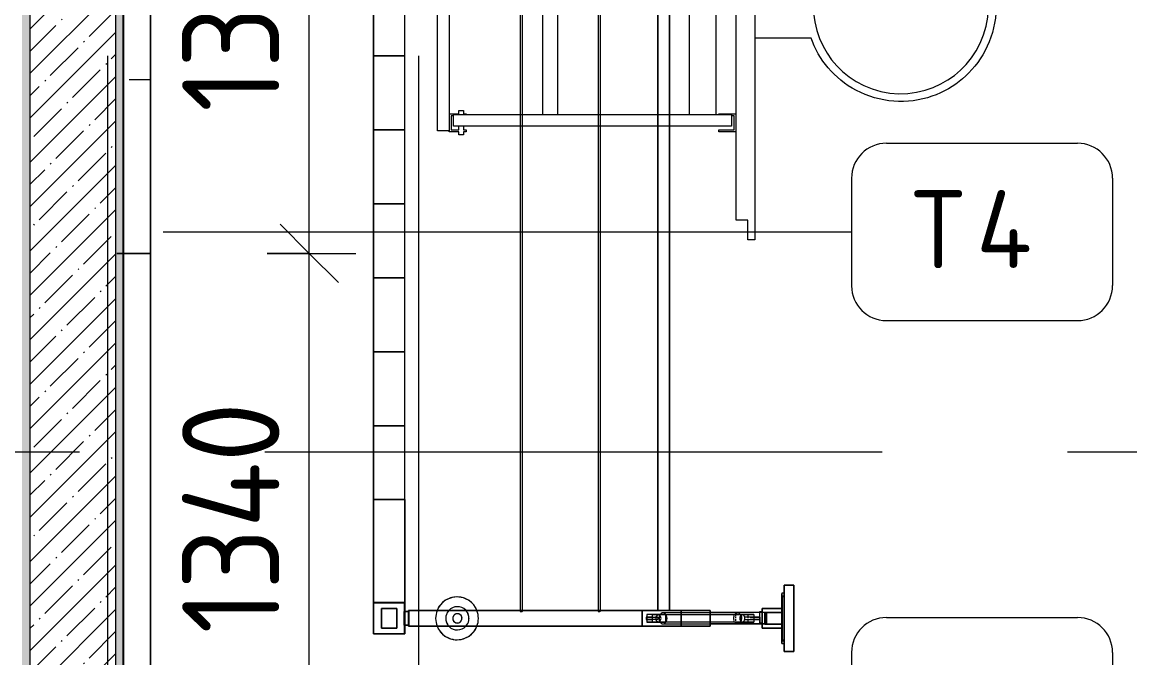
# Model space of a CAD drawing. Header units: millimetres. Extents: x 35092 to 251863, y -8553 to 29549.
# Drawn here: x 42140 to 44987, y 17621 to 19254 of the extents above; entities that cross this region are included whole.
import ezdxf

# ---------------------------------------------------------------- set-up
doc = ezdxf.new("R2010")
doc.units = ezdxf.units.MM
doc.linetypes.add('Осевая', pattern=[3175, 635, -476.25, 1587.5, -476.25])
for name, color, linetype, lineweight in [('0-1', 7, 'Continuous', 9), ('A-ANNO-DIMS', 7, 'Continuous', 9), ('A-ANNO-DIMS-100', 7, 'Continuous', 9), ('A-DETL', 7, 'Continuous', 9), ('A-WALL', 7, 'Continuous', 9), ('I-FURN', 7, 'Continuous', 9), ('I-FURN-IDEN', 7, 'Continuous', 9), ('I-WALL', 7, 'Continuous', 9), ('Оси-2', 7, 'Осевая', 9)]:
    doc.layers.add(name, color=color, linetype=linetype, lineweight=lineweight)
for name, color, linetype, lineweight, true_color in [('A-WALL-1', 9, 'Continuous', 9, 0x808080), ('A-WALL-FNSH-1', 9, 'Continuous', 9, 0x808080), ('I-FURN-1', 9, 'Continuous', 9, 0x808080)]:
    doc.layers.add(name, color=color, linetype=linetype, lineweight=lineweight, true_color=true_color)
doc.styles.add('GOST Common', font='GOST_Common.ttf', dxfattribs={"height": 200})
doc.styles.add('ISOCPEUR', font='isocpeur.ttf', dxfattribs={"width": 0.9, "height": 250})
doc.dimstyles.new('ISO-2_5_0_9К_БОЛЬШОЙ', dxfattribs={"dimscale": 304.8, "dimtxt": 248.995294, "dimasz": 0.492126, "dimexe": 0.393701, "dimexo": 0.984252, "dimgap": 0, "dimtad": 1, "dimdec": 0, "dimrnd": 10, "dimzin": 0, "dimdsep": 46, "dimtxsty": 'ISOCPEUR', "dimblk1": 'OBLIQUE', "dimblk2": 'OBLIQUE', "dimsah": 1, "dimcen": 0.09, "dimdle": 0.393701, "dimazin": 0, "dimtfac": 1, "dimtdec": 4, "dimtix": 1, "dimtmove": 0, "dimatfit": 3, "dimfxl": 1, "dimtvp": 1, "dimtolj": 1, "dimtzin": 0, "dimarcsym": 2})
pattern_1 = [(0, (0, 0), (121.92, 30.48), [10.058, -81.382, 10.058, -81.382, -487.68]), (0, (0, 0), (121.92, 30.48), [-182.88, 10.058, -172.822, 10.058, -81.382, -213.36]), (0, (0, 0), (121.92, 30.48), [-457.2, 10.058, -50.902, 10.058, -142.342]), (120, (45.72, 15.24), (-87.356454, 90.345817), [10.058, -81.382, 10.058, -81.382, -487.68]), (120, (45.72, 15.24), (-87.356454, 90.345817), [-182.88, 10.058, -172.822, 10.058, -81.382, -213.36]), (120, (45.72, 15.24), (-87.356454, 90.345817), [-457.2, 10.058, -50.902, 10.058, -142.342]), (240, (60.96, 76.2), (-34.563546, -120.825817), [10.058, -81.382, 10.058, -81.382, -487.68]), (240, (60.96, 76.2), (-34.563546, -120.825817), [-182.88, 10.058, -172.822, 10.058, -81.382, -213.36]), (240, (60.96, 76.2), (-34.563546, -120.825817), [-457.2, 10.058, -50.902, 10.058, -142.342])]

# ---------------------------------------------------------------- blocks, each defined once
blk = doc.blocks.new('Sports-Recreation_Goals-Nets_Unisport_Handball-goal-with-gas-springs - 5_26-V118-План расстановки мебели и оборудования 2 этажа в осях 12-23')
at = {"layer": '0-1'}
for p, q in [((1475, -25), (1475, -31)), ((1475, -25), (1475, -31)), ((1484.4, -25), (1484.4, -30)), ((1484.4, -25), (1484.4, -30)), ((1595.4, -30), (1595.4, -25)), ((1595.4, -30), (1595.4, -25)), ((1605, -31), (1605, -25)), ((1605, -31), (1605, -25)), ((1531, -132.1), (1531, -289.4)), ((1537, -126.9), (1543, -126.9)), ((1549, -289.4), (1549, -132.1)), ((1526, -144.1), (1526, -289.4)), ((1554, -289.4), (1554, -144.1)), ((1526, -289.4), (1526, -336.2)), ((1531, -289.4), (1531, -348)), ((1549, -348), (1549, -289.4)), ((1554, -336.2), (1554, -289.4)), ((1520, -496.9), (-1520, -496.9)), ((1520, -497), (-1520, -497)), ((-1520, -502.9), (1520, -502.9)), ((-1520, -503), (1520, -503)), ((1522.2, -496.9), (1520, -496.9)), ((1522.5, -497), (1520, -497)), ((1520, -502.9), (1522.2, -502.9)), ((1520, -503), (1522.5, -503)), ((1520, -696.9), (-1520, -696.9)), ((-1520, -702.9), (1520, -702.9)), ((1522.2, -696.9), (1520, -696.9)), ((1520, -702.9), (1522.2, -702.9))]:
    blk.add_line(p, q, dxfattribs=at)
at = {"layer": 'I-FURN-1'}
for p, q in [((1455, -25), (1455, 0)), ((1455, 0), (1455, -25)), ((1455, 0), (1625, 0)), ((1625, 0), (1455, 0)), ((1625, 0), (1625, -25)), ((1625, -25), (1625, 0)), ((1625, -25), (1455, -25)), ((1455, -25), (1481.8, -25)), ((1481.8, -25), (1485.8, -25)), ((1481.8, -27.2), (1481.8, -25)), ((1481.8, -31), (1481.8, -25)), ((1481.8, -25), (1481.8, -25)), ((1485.8, -25), (1481.8, -25)), ((1481.8, -25), (1485.8, -25)), ((1481.8, -27.2), (1481.8, -25)), ((1481.8, -27.2), (1481.8, -25)), ((1481.8, -25), (1481.8, -25)), ((1485.8, -25), (1481.8, -25)), ((1481.8, -25), (1485.8, -25)), ((1481.8, -29.1), (1481.8, -27.2)), ((1481.8, -29.1), (1481.8, -27.2)), ((1481.8, -29.1), (1481.8, -27.2)), ((1485.8, -25), (1594, -25)), ((1594, -25), (1485.8, -25)), ((1485.8, -25), (1594, -25)), ((1594, -25), (1485.8, -25)), ((1496.5, -25), (1485.8, -25)), ((1485.8, -25), (1539.9, -25)), ((1485.8, -25), (1485.8, -25)), ((1539.9, -25), (1485.8, -25)), ((1485.8, -25), (1496.5, -25)), ((1485.8, -25), (1594, -25)), ((1539.9, -25), (1496.5, -25)), ((1496.5, -25), (1539.9, -25)), ((1539.9, -25), (1564, -25)), ((1594, -25), (1539.9, -25)), ((1539.9, -25), (1594, -25)), ((1594, -25), (1539.9, -25)), ((1564, -25), (1583.3, -25)), ((1583.3, -25), (1594, -25)), ((1594, -25), (1598.2, -25)), ((1598.2, -25), (1594, -25)), ((1594, -25), (1598.2, -25)), ((1598.2, -25), (1594, -25)), ((1594, -25), (1594, -25)), ((1594, -25), (1594, -25)), ((1594, -25), (1600.7, -25)), ((1598.2, -31), (1598.2, -25)), ((1598.2, -25), (1601.1, -25)), ((1605, -25), (1598.2, -25)), ((1598.2, -25), (1598.2, -31)), ((1598.2, -31), (1598.2, -25)), ((1598.2, -25), (1601.1, -25)), ((1601.1, -25), (1598.2, -25)), ((1598.2, -25), (1598.2, -31)), ((1600.7, -25), (1625, -25)), ((1601.1, -25), (1605, -25)), ((1601.1, -25), (1605, -25)), ((1605, -25), (1601.1, -25)), ((1481.8, -31), (1475.8, -31)), ((1475.8, -31), (1481.8, -31)), ((1481.8, -31), (1475.8, -31)), ((1475.8, -31), (1481.8, -31)), ((1475.8, -31), (1475.8, -31)), ((1481.8, -31), (1481.8, -29.1)), ((1481.8, -31), (1481.8, -29.1)), ((1481.8, -31), (1481.8, -29.1)), ((1514.9, -31), (1481.8, -31)), ((1481.8, -31), (1514.9, -31)), ((1514.9, -31), (1481.8, -31)), ((1481.8, -31), (1514.9, -31)), ((1485.8, -30), (1524.6, -30)), ((1524.6, -30), (1485.8, -30)), ((1485.8, -30), (1485.8, -30)), ((1485.8, -30), (1524.6, -30)), ((1539.9, -30), (1485.8, -30)), ((1524.9, -31), (1514.9, -31)), ((1514.9, -31), (1524.9, -31)), ((1524.9, -31), (1514.9, -31)), ((1514.9, -31), (1524.9, -31)), ((1524.9, -31), (1514.9, -31)), ((1514.9, -31), (1524.9, -31)), ((1514.9, -31), (1514.9, -81)), ((1514.9, -81), (1514.9, -31)), ((1524.6, -30), (1539.9, -30)), ((1539.9, -30), (1524.6, -30)), ((1524.6, -30), (1539.9, -30)), ((1554.9, -30), (1524.9, -30)), ((1524.9, -30), (1554.9, -30)), ((1524.9, -30), (1524.9, -74)), ((1524.9, -74), (1524.9, -30)), ((1554.9, -30), (1524.9, -30)), ((1524.9, -30), (1554.9, -30)), ((1524.9, -31), (1524.9, -74)), ((1524.9, -74), (1524.9, -31)), ((1554.9, -31), (1524.9, -31)), ((1524.9, -31), (1554.9, -31)), ((1554.9, -31), (1524.9, -31)), ((1524.9, -31), (1554.9, -31)), ((1554.9, -31), (1524.9, -31)), ((1524.9, -31), (1554.9, -31)), ((1555.2, -30), (1539.9, -30)), ((1539.9, -30), (1555.2, -30)), ((1555.2, -30), (1539.9, -30)), ((1539.9, -30), (1594, -30)), ((1554.9, -74), (1554.9, -30)), ((1554.9, -30), (1554.9, -74)), ((1554.9, -74), (1554.9, -31)), ((1554.9, -31), (1554.9, -74)), ((1564.9, -31), (1554.9, -31)), ((1554.9, -31), (1564.9, -31)), ((1564.9, -31), (1554.9, -31)), ((1554.9, -31), (1564.9, -31)), ((1564.9, -31), (1554.9, -31)), ((1554.9, -31), (1564.9, -31)), ((1594, -30), (1555.2, -30)), ((1555.2, -30), (1594, -30)), ((1594, -30), (1555.2, -30)), ((1598.2, -31), (1564.9, -31)), ((1564.9, -31), (1598.2, -31)), ((1598.2, -31), (1564.9, -31)), ((1564.9, -31), (1598.2, -31)), ((1564.9, -81), (1564.9, -31)), ((1564.9, -31), (1564.9, -81)), ((1594, -30), (1594, -30)), ((1603.2, -31), (1598.2, -31)), ((1598.2, -31), (1605, -31)), ((1603.2, -31), (1598.2, -31)), ((1598.2, -31), (1603.2, -31)), ((1605, -31), (1603.2, -31)), ((1605, -31), (1603.2, -31)), ((1603.2, -31), (1605, -31)), ((1514.9, -81), (1522, -81)), ((1525.3, -81), (1514.9, -81)), ((1522, -80.9), (1524.9, -80.9)), ((1522, -80.9), (1525, -80.9)), ((1522, -86.9), (1522, -81)), ((1522, -86.9), (1522, -81)), ((1522, -81), (1525.3, -81)), ((1554.9, -74), (1524.9, -74)), ((1525, -80.9), (1528.5, -80.9)), ((1525, -80.9), (1537, -80.9)), ((1554.5, -70), (1525.3, -70)), ((1525.3, -70), (1554.5, -70)), ((1554.5, -70), (1525.3, -70)), ((1525.3, -70), (1554.5, -70)), ((1525.3, -70), (1525.3, -74)), ((1525.3, -70), (1525.3, -74)), ((1525.3, -70), (1525.3, -74)), ((1525.3, -70), (1525.3, -74)), ((1525.3, -74), (1554.5, -74)), ((1525.3, -74), (1554.5, -74)), ((1554.5, -74), (1525.3, -74)), ((1525.3, -74), (1525.3, -214.9)), ((1525.3, -74), (1525.3, -214.9)), ((1525.3, -74), (1525.3, -81)), ((1525.3, -74), (1525.3, -81)), ((1525.3, -81), (1525.3, -82.9)), ((1525.3, -81), (1525.3, -82.9)), ((1554.5, -81), (1525.3, -81)), ((1525.3, -84.1), (1525.3, -86.9)), ((1525.3, -84.1), (1525.3, -86.9)), ((1525.4, -81), (1528.8, -81)), ((1528.5, -80.9), (1531.4, -80.9)), ((1528.8, -81), (1552, -81)), ((1531.4, -80.9), (1552, -80.9)), ((1552, -80.9), (1537, -80.9)), ((1552, -86.9), (1552, -81)), ((1552, -81), (1552, -86.9)), ((1552, -81), (1554.5, -81)), ((1554.5, -74), (1554.5, -70)), ((1554.5, -70), (1554.5, -74)), ((1554.5, -74), (1554.5, -70)), ((1554.5, -70), (1554.5, -74)), ((1554.5, -214.9), (1554.5, -74)), ((1554.5, -74), (1554.5, -214.9)), ((1554.5, -81), (1554.5, -74)), ((1554.5, -74), (1554.5, -81)), ((1554.5, -214.9), (1554.5, -81)), ((1554.5, -81), (1554.5, -214.9)), ((1554.5, -81), (1564.9, -81)), ((1564.9, -81), (1554.5, -81)), ((1524.9, -86.9), (1522, -86.9)), ((1525, -86.9), (1522, -86.9)), ((1537, -86.9), (1525, -86.9)), ((1537, -86.9), (1525, -86.9)), ((1525.3, -86.9), (1525.3, -214.9)), ((1525.3, -86.9), (1525.3, -214.9)), ((1530, -135), (1530, -102.2)), ((1530, -102.2), (1530, -117.4)), ((1530, -102.2), (1537, -102.2)), ((1537, -86.9), (1552, -86.9)), ((1542.6, -86.9), (1537, -86.9)), ((1537, -86.9), (1543, -86.9)), ((1543, -86.9), (1537, -86.9)), ((1537, -86.9), (1537, -111.9)), ((1537, -102.2), (1537, -86.9)), ((1537, -111.9), (1537, -102.2)), ((1537, -102.2), (1543, -102.2)), ((1537, -111.9), (1537, -126.9)), ((1537, -111.9), (1537, -122.6)), ((1543, -111.9), (1543, -86.9)), ((1543, -86.9), (1543, -102.2)), ((1543, -102.2), (1543, -111.9)), ((1543, -102.2), (1550, -102.2)), ((1543, -126.9), (1543, -111.9)), ((1543, -122.6), (1543, -111.9)), ((1545.5, -86.9), (1543.1, -86.9)), ((1549, -86.9), (1545.5, -86.9)), ((1552, -86.9), (1549, -86.9)), ((1550, -117.4), (1550, -102.2)), ((1550, -102.2), (1550, -135)), ((1530, -117.4), (1530, -136.8)), ((1537, -117.4), (1530, -117.4)), ((1535.4, -135), (1530, -135)), ((1530, -135), (1530, -136.8)), ((1530, -136.8), (1530, -150.1)), ((1530, -136.8), (1530, -150.1)), ((1539.9, -135), (1535.8, -135)), ((1538.6, -117.4), (1537, -117.4)), ((1537, -122.6), (1537, -126.9)), ((1544.2, -135), (1540.1, -135)), ((1543, -117.4), (1541.6, -117.4)), ((1550, -117.4), (1543, -117.4)), ((1543, -126.9), (1543, -122.6)), ((1550, -135), (1544.6, -135)), ((1550, -136.8), (1550, -117.4)), ((1550, -135), (1550, -136.8)), ((1550, -136.8), (1550, -150.1)), ((1550, -150.1), (1550, -136.8)), ((1532.8, -150.1), (1534.8, -150.1)), ((1536, -150.1), (1539, -150.1)), ((1541, -150.1), (1543.9, -150.1)), ((1544.8, -150.1), (1546.8, -150.1)), ((1548.2, -150.1), (1549.5, -150.1)), ((1520, -289.4), (1520, -214.9)), ((1520, -214.9), (1525.3, -214.9)), ((1520, -214.9), (1525.3, -214.9)), ((1520, -214.9), (1520, -289.4)), ((1525.3, -214.9), (1520, -214.9)), ((1520, -214.9), (1560, -214.9)), ((1520, -214.9), (1520, -289.4)), ((1520, -989.9), (1520, -214.9)), ((1554.5, -214.9), (1525.3, -214.9)), ((1525.3, -214.9), (1554.5, -214.9)), ((1554.5, -214.9), (1525.3, -214.9)), ((1530.8, -214.9), (1527.8, -214.9)), ((1527.8, -214.9), (1530.8, -214.9)), ((1527.8, -214.9), (1530.8, -214.9)), ((1527.8, -214.9), (1530.8, -214.9)), ((1533.4, -214.9), (1531.9, -214.9)), ((1531.9, -214.9), (1533.4, -214.9)), ((1531.9, -214.9), (1533.4, -214.9)), ((1531.9, -214.9), (1533.4, -214.9)), ((1540, -214.9), (1534.7, -214.9)), ((1534.7, -214.9), (1540, -214.9)), ((1534.7, -214.9), (1540, -214.9)), ((1534.7, -214.9), (1540, -214.9)), ((1545.1, -214.9), (1541.1, -214.9)), ((1541.1, -214.9), (1545.1, -214.9)), ((1541.1, -214.9), (1545.1, -214.9)), ((1541.1, -214.9), (1545.1, -214.9)), ((1547.7, -214.9), (1546.4, -214.9)), ((1546.4, -214.9), (1547.7, -214.9)), ((1546.4, -214.9), (1547.7, -214.9)), ((1546.4, -214.9), (1547.7, -214.9)), ((1551.4, -214.9), (1549.9, -214.9)), ((1549.9, -214.9), (1551.4, -214.9)), ((1549.9, -214.9), (1551.4, -214.9)), ((1549.9, -214.9), (1551.4, -214.9)), ((1554.5, -214.9), (1560, -214.9)), ((1554.5, -214.9), (1560, -214.9)), ((1560, -214.9), (1554.5, -214.9)), ((1560, -214.9), (1560, -289.4)), ((1560, -289.4), (1560, -214.9)), ((1560, -289.4), (1560, -214.9)), ((1560, -214.9), (1560, -989.9)), ((1520, -319.4), (1520, -289.4)), ((1520, -289.4), (1520, -319.4)), ((1520, -289.4), (1520, -319.4)), ((1560, -289.4), (1520, -289.4)), ((1520, -289.4), (1560, -289.4)), ((1520, -289.4), (1520, -319.4)), ((1520, -389.4), (1520, -289.4)), ((1560, -289.4), (1560, -389.4)), ((1560, -389.4), (1560, -289.4)), ((1560, -389.4), (1560, -289.4)), ((1560, -389.4), (1560, -289.4)), ((1560, -289.4), (1560, -389.4)), ((1520, -319.4), (-1520, -319.4)), ((-1520, -319.4), (1520, -319.4)), ((1520, -349.4), (1520, -319.4)), ((1520, -319.4), (1520, -349.4)), ((1520, -319.4), (1520, -349.4)), ((1520, -319.4), (1520, -349.4)), ((1520, -349.4), (1520, -319.4)), ((1520, -319.4), (1520, -349.4)), ((1530, -362.7), (1530, -330)), ((1530, -330), (1530, -345.1)), ((1530, -330), (1550, -330)), ((1550, -345.1), (1550, -330)), ((1550, -330), (1550, -362.7)), ((-1520, -349.4), (1520, -349.4)), ((1520, -349.4), (-1520, -349.4)), ((1520, -389.4), (1520, -349.4)), ((1520, -349.4), (1520, -389.4)), ((1520, -349.4), (1520, -389.4)), ((1520, -349.4), (1520, -389.4)), ((1530, -345.1), (1530, -377.8)), ((1532, -345.1), (1530, -345.1)), ((1537, -362.7), (1530, -362.7)), ((1530, -362.7), (1530, -377.8)), ((1547.8, -345.1), (1532.2, -345.1)), ((1537, -364.1), (1537, -349.1)), ((1537, -379.1), (1537, -349.1)), ((1537, -349.1), (1543, -349.1)), ((1543, -362.7), (1537, -362.7)), ((1537, -364.1), (1537, -378.7)), ((1543, -349.1), (1543, -364.1)), ((1543, -349.1), (1543, -379.1)), ((1550, -362.7), (1543, -362.7)), ((1543, -378.7), (1543, -364.1)), ((1550, -345.1), (1547.8, -345.1)), ((1550, -377.8), (1550, -345.1)), ((1550, -362.7), (1550, -377.8)), ((1520, -497.4), (1520, -389.4)), ((1520, -389.4), (1520, -497.4)), ((1520, -389.4), (1520, -497.4)), ((1520, -389.4), (1560, -389.4)), ((1560, -389.4), (1520, -389.4)), ((1530, -377.8), (1537, -377.8)), ((1537, -377.8), (1543, -377.8)), ((1537, -378.7), (1537, -379.1)), ((1537, -379.1), (1543, -379.1)), ((1543, -377.8), (1550, -377.8)), ((1543, -379.1), (1543, -378.7)), ((1560, -389.4), (1560, -842.6)), ((1560, -842.6), (1560, -389.4)), ((1560, -989.9), (1560, -389.4)), ((1520, -498.6), (1520, -502.5)), ((1520, -498.6), (1520, -502.5)), ((1520, -502.5), (1520, -498.7)), ((1520, -697.4), (1520, -502.5)), ((1520, -502.5), (1520, -697.4)), ((1520, -502.5), (1520, -697.4)), ((1522.2, -497.4), (1522.2, -498.4)), ((1522.2, -501.5), (1522.2, -498.1)), ((1522.2, -502.9), (1522.2, -498.4)), ((1522.5, -497.4), (1522.5, -498.4)), ((1522.5, -501.5), (1522.5, -498.2)), ((1522.5, -503), (1522.5, -498.4)), ((1520, -702.5), (1520, -698.7)), ((1520, -698.7), (1520, -702.5)), ((1520, -698.7), (1520, -702.5)), ((1520, -842.3), (1520, -702.5)), ((1520, -702.5), (1520, -842.3)), ((1520, -702.5), (1520, -989.9)), ((1522.2, -697.4), (1522.2, -698.4)), ((1522.2, -701.5), (1522.2, -698.2)), ((1522.2, -702.9), (1522.2, -698.4)), ((1520, -884.8), (1520, -844.2)), ((1520, -844.2), (1520, -884.8)), ((1560, -843.2), (1560, -886.5)), ((1560, -886.5), (1560, -843.2)), ((1520, -989), (1520, -886.9)), ((1520, -886.9), (1520, -989)), ((1560, -886.5), (1560, -989)), ((1560, -989), (1560, -886.5)), ((1560, -989), (1520, -989)), ((1520, -989), (1522.5, -989)), ((1520, -989.9), (1522.5, -989.9)), ((1560, -989.9), (1520, -989.9)), ((1522.5, -989), (1556.8, -989)), ((1557.5, -989), (1522.5, -989)), ((1522.5, -989), (1557.5, -989)), ((1522.5, -989.9), (1522.5, -999.9)), ((1522.5, -999.9), (1522.5, -989.9)), ((1522.5, -989.9), (1556.8, -989.9)), ((1522.5, -989.9), (1557.5, -989.9)), ((1557.5, -989.9), (1522.5, -989.9)), ((1522.5, -989.9), (1522.5, -999.9)), ((1522.5, -999.9), (1522.5, -989.9)), ((1557.5, -989), (1560, -989)), ((1557.5, -989.9), (1557.5, -999.9)), ((1557.5, -999.9), (1557.5, -989.9)), ((1557.5, -989.9), (1560, -989.9)), ((1557.5, -989.9), (1557.5, -999.9)), ((1557.5, -999.9), (1557.5, -989.9)), ((95, -999.9), (-95, -999.9)), ((95, -999.9), (-95, -999.9)), ((285, -999.9), (95, -999.9)), ((95, -999.9), (95, -1079.9)), ((285, -999.9), (95, -999.9)), ((95, -1079.9), (95, -999.9)), ((95, -1079.9), (95, -999.9)), ((95, -999.9), (95, -1079.9)), ((285, -1079.9), (285, -999.9)), ((285, -999.9), (285, -1079.9)), ((475, -999.9), (285, -999.9)), ((285, -999.9), (285, -1079.9)), ((475, -999.9), (285, -999.9)), ((285, -1079.9), (285, -999.9)), ((665, -999.9), (475, -999.9)), ((475, -999.9), (475, -1079.9)), ((665, -999.9), (475, -999.9)), ((475, -1079.9), (475, -999.9)), ((475, -1079.9), (475, -999.9)), ((475, -999.9), (475, -1079.9)), ((665, -1079.9), (665, -999.9)), ((665, -999.9), (665, -1079.9)), ((855, -999.9), (665, -999.9)), ((665, -999.9), (665, -1079.9)), ((855, -999.9), (665, -999.9)), ((665, -1079.9), (665, -999.9)), ((1045, -999.9), (855, -999.9)), ((855, -999.9), (855, -1079.9)), ((1045, -999.9), (855, -999.9)), ((855, -1079.9), (855, -999.9)), ((855, -1079.9), (855, -999.9)), ((855, -999.9), (855, -1079.9)), ((1045, -1079.9), (1045, -999.9)), ((1045, -999.9), (1045, -1079.9)), ((1235, -999.9), (1045, -999.9)), ((1045, -999.9), (1045, -1079.9)), ((1235, -999.9), (1045, -999.9)), ((1045, -1079.9), (1045, -999.9)), ((1579.8, -999.9), (1235, -999.9)), ((1235, -999.9), (1235, -1079.9)), ((1235, -999.9), (1235, -1079.9)), ((1235, -999.9), (1499.8, -999.9)), ((1235, -1079.9), (1235, -999.9)), ((1235, -999.9), (1235, -1079.9)), ((1499.7, -1000.1), (1499.7, -1079.9)), ((1499.7, -1079.9), (1499.7, -1000.1)), ((1499.8, -999.9), (1499.8, -1079.9)), ((1499.8, -999.9), (1499.8, -1079.9)), ((1499.8, -999.9), (1501.8, -999.9)), ((1500, -1079.9), (1500, -1000)), ((1500, -1000), (1500, -1079.9)), ((1500, -1000), (1522.5, -1000)), ((1522.5, -1000), (1500, -1000)), ((1500, -1079.9), (1500, -1000)), ((1500, -1000), (1500, -1079.9)), ((1500, -1000), (1522.5, -1000)), ((1522.5, -1000), (1500, -1000)), ((1500, -1079.9), (1500, -1000)), ((1500, -1000), (1500, -1079.9)), ((1500, -1000), (1522.5, -1000)), ((1522.5, -1000), (1500, -1000)), ((1500, -1079.9), (1500, -1000)), ((1500, -1000), (1500, -1079.9)), ((1500, -1000), (1522.5, -1000)), ((1522.5, -1000), (1500, -1000)), ((1500, -1079.9), (1500, -1000)), ((1500, -1000), (1500, -1079.9)), ((1500, -1000), (1522.5, -1000)), ((1522.5, -1000), (1500, -1000)), ((1500, -1079.9), (1500, -1000)), ((1500, -1000), (1500, -1079.9)), ((1500, -1000), (1522.5, -1000)), ((1522.5, -1000), (1500, -1000)), ((1500, -1079.9), (1500, -1000)), ((1500, -1000), (1500, -1079.9)), ((1500, -1000), (1522.5, -1000)), ((1522.5, -1000), (1500, -1000)), ((1500, -1079.9), (1500, -1000)), ((1500, -1000), (1500, -1079.9)), ((1500, -1000), (1522.5, -1000)), ((1522.5, -1000), (1500, -1000)), ((1522.5, -1000.1), (1500, -1000.1)), ((1500, -1000.1), (1522.5, -1000.1)), ((1501.8, -999.9), (1522.5, -999.9)), ((1565, -1020.4), (1515, -1020.4)), ((1515, -1020.4), (1565, -1020.4)), ((1515, -1020.4), (1515, -1059.4)), ((1515, -1059.4), (1515, -1020.4)), ((1522.5, -999.9), (1556.8, -999.9)), ((1522.5, -999.9), (1522.5, -1001.4)), ((1522.5, -1001.4), (1522.5, -999.9)), ((1522.5, -1000), (1556.8, -1000)), ((1556.8, -1000), (1522.5, -1000)), ((1522.5, -1000), (1556.8, -1000)), ((1556.8, -1000), (1522.5, -1000)), ((1522.5, -1000), (1556.8, -1000)), ((1556.8, -1000), (1522.5, -1000)), ((1522.5, -1000), (1556.8, -1000)), ((1556.8, -1000), (1522.5, -1000)), ((1522.5, -1000), (1556.8, -1000)), ((1556.8, -1000), (1522.5, -1000)), ((1522.5, -1000), (1556.8, -1000)), ((1556.8, -1000), (1522.5, -1000)), ((1522.5, -1000), (1556.8, -1000)), ((1556.8, -1000), (1522.5, -1000)), ((1522.5, -1000), (1556.8, -1000)), ((1556.8, -1000), (1522.5, -1000)), ((1556.8, -1000.1), (1522.5, -1000.1)), ((1522.5, -1000.1), (1556.8, -1000.1)), ((1522.5, -1000.1), (1522.5, -1001.4)), ((1522.5, -1001.4), (1522.5, -1000.1)), ((1522.5, -1001.4), (1557.5, -1001.4)), ((1557.5, -1001.4), (1522.5, -1001.4)), ((1522.5, -1001.4), (1557.5, -1001.4)), ((1557.5, -1001.4), (1522.5, -1001.4)), ((1557.5, -999.9), (1579.8, -999.9)), ((1557.5, -999.9), (1557.5, -1001.4)), ((1557.5, -1001.4), (1557.5, -999.9)), ((1557.5, -1000), (1579.8, -1000)), ((1579.8, -1000), (1557.5, -1000)), ((1557.5, -1000), (1579.8, -1000)), ((1579.8, -1000), (1557.5, -1000)), ((1557.5, -1000), (1579.8, -1000)), ((1579.8, -1000), (1557.5, -1000)), ((1557.5, -1000), (1579.8, -1000)), ((1579.8, -1000), (1557.5, -1000)), ((1557.5, -1000), (1579.8, -1000)), ((1579.8, -1000), (1557.5, -1000)), ((1557.5, -1000), (1579.8, -1000)), ((1579.8, -1000), (1557.5, -1000)), ((1557.5, -1000), (1579.8, -1000)), ((1579.8, -1000), (1557.5, -1000)), ((1557.5, -1000), (1579.8, -1000)), ((1579.8, -1000), (1557.5, -1000)), ((1579.8, -1000.1), (1557.5, -1000.1)), ((1557.5, -1000.1), (1579.8, -1000.1)), ((1557.5, -1000.1), (1557.5, -1001.4)), ((1557.5, -1001.4), (1557.5, -1000.1)), ((1565, -1059.4), (1565, -1020.4)), ((1565, -1020.4), (1565, -1059.4)), ((1579.8, -999.9), (1579.8, -1079.9)), ((1579.8, -1000), (1579.8, -1079.9)), ((1579.8, -1079.9), (1579.8, -1000.1)), ((1579.8, -1000.1), (1579.8, -1079.9)), ((1580.1, -1000), (1580.1, -1080)), ((1580.1, -1080), (1580.1, -1000)), ((1580.1, -1000), (1580.1, -1080)), ((1580.1, -1080), (1580.1, -1000)), ((1580.1, -1000), (1580.1, -1080)), ((1580.1, -1080), (1580.1, -1000)), ((1580.1, -1000), (1580.1, -1080)), ((1580.1, -1080), (1580.1, -1000)), ((1580.1, -1000), (1580.1, -1080)), ((1580.1, -1080), (1580.1, -1000)), ((1580.1, -1000), (1580.1, -1080)), ((1580.1, -1080), (1580.1, -1000)), ((1580.1, -1000), (1580.1, -1080)), ((1580.1, -1080), (1580.1, -1000)), ((1580.1, -1000), (1580.1, -1080)), ((1580.1, -1080), (1580.1, -1000)), ((-95, -1079.9), (95, -1079.9)), ((95, -1079.9), (-95, -1079.9)), ((95, -1079.9), (285, -1079.9)), ((285, -1079.9), (95, -1079.9)), ((285, -1079.9), (475, -1079.9)), ((475, -1079.9), (285, -1079.9)), ((475, -1079.9), (665, -1079.9)), ((665, -1079.9), (475, -1079.9)), ((665, -1079.9), (855, -1079.9)), ((855, -1079.9), (665, -1079.9)), ((855, -1079.9), (1045, -1079.9)), ((1045, -1079.9), (855, -1079.9)), ((1045, -1079.9), (1235, -1079.9)), ((1235, -1079.9), (1045, -1079.9)), ((1235, -1079.9), (1579.8, -1079.9)), ((1499.8, -1079.9), (1235, -1079.9)), ((1499.7, -1080.1), (1579.8, -1080.1)), ((1579.8, -1080.1), (1499.7, -1080.1)), ((1501.8, -1079.9), (1500, -1079.9)), ((1580.1, -1080), (1500, -1080)), ((1500, -1080), (1580.1, -1080)), ((1580.1, -1080), (1500, -1080)), ((1500, -1080), (1580.1, -1080)), ((1580.1, -1080), (1500, -1080)), ((1500, -1080), (1580.1, -1080)), ((1580.1, -1080), (1500, -1080)), ((1500, -1080), (1580.1, -1080)), ((1580.1, -1080), (1500, -1080)), ((1500, -1080), (1580.1, -1080)), ((1580.1, -1080), (1500, -1080)), ((1500, -1080), (1580.1, -1080)), ((1580.1, -1080), (1500, -1080)), ((1500, -1080), (1580.1, -1080)), ((1580.1, -1080), (1500, -1080)), ((1500, -1080), (1580.1, -1080)), ((1579.8, -1079.9), (1501.8, -1079.9)), ((1515, -1059.4), (1565, -1059.4)), ((1565, -1059.4), (1515, -1059.4))]:
    blk.add_line(p, q, dxfattribs=at)
for centre, radius, start, end in [((1540, -865.5), 55, 111.5569, 248.4431), ((1540, -865.5), 55, 128.5714, 139.4712), ((1540, -865.5), 55, 119.0854, 128.5714), ((1540, -865.5), 55, 115.7143, 119.0854), ((1540, -865.5), 55, 113.7713, 115.7143), ((1540, -865.5), 55, 111.5569, 113.7713), ((1540, -865.5), 55, 90, 111.551), ((1540, -865.5), 55, 90, 111.551), ((1540, -865.5), 55, 68.4564, 90), ((1540, -865.5), 55, 68.4564, 90), ((1540, -865.5), 55, 66.2287, 68.449), ((1540, -865.5), 55, 291.551, 68.449), ((1540, -865.5), 55, 64.2857, 66.2287), ((1540, -865.5), 55, 60.9146, 64.2857), ((1540, -865.5), 55, 40.5288, 60.9146), ((1540, -865.5), 55, 167.1429, 169.5754), ((1540, -865.5), 55, 141.7749, 165.599), ((1539.9, -864.6), 29.9, 134.2412, 227.5143), ((1539.9, -864.6), 29.9, 134.2412, 227.5143), ((1539.9, -864.6), 29.9, 79.2029, 134.2412), ((1539.9, -864.6), 29.9, 115.2029, 133.2029), ((1539.9, -864.6), 29.9, 93.4242, 115.2029), ((1540, -864.6), 12, 327.9193, 147.9193), ((1540, -864.6), 12, 92.6549, 147.9193), ((1539.9, -864.6), 29.9, 79.2029, 90.4595), ((1540, -864.6), 12, 75.5324, 87.894), ((1540, -864.6), 12, 57.9193, 75.5324), ((1539.9, -864.6), 29.9, 46.8853, 79.2029), ((1539.9, -864.6), 29.9, 46.8853, 79.2029), ((1539.9, -864.6), 29.9, 314.9973, 46.8853), ((1539.9, -864.6), 29.9, 314.9973, 46.8853), ((1540, -865.5), 55, 38.5714, 40.5288), ((1540, -865.5), 55, 15.2897, 38.2251), ((1540, -865.5), 55, 12.8571, 15.2897), ((1540, -865.5), 55, 169.5754, 191.3133), ((1540, -865.5), 55, 192.8571, 195.2897), ((1540, -865.5), 55, 195.2897, 218.2251), ((1540, -864.6), 12, 147.9193, 192.9193), ((1540, -864.6), 12, 147.9193, 327.9193), ((1540, -864.6), 12, 192.9193, 208.7212), ((1540, -864.6), 12, 208.7212, 223.0372), ((1540, -864.6), 12, 224.6597, 237.9193), ((1540, -864.6), 12, 237.9193, 255.5324), ((1540, -864.6), 12, 255.5324, 267.894), ((1540, -864.6), 12, 272.6549, 327.9193), ((1540, -864.6), 12, 44.6597, 57.9193), ((1540, -864.6), 12, 28.7212, 43.0372), ((1540, -864.6), 12, 327.9193, 12.9193), ((1540, -864.6), 12, 12.9193, 28.7212), ((1540, -865.5), 55, 321.7749, 345.599), ((1540, -865.5), 55, 347.1429, 349.5754), ((1540, -865.5), 55, 349.5754, 11.3133), ((1540, -865.5), 55, 218.5714, 220.5288), ((1540, -865.5), 55, 220.5288, 240.9146), ((1539.9, -864.6), 29.9, 227.5143, 259.2029), ((1539.9, -864.6), 29.9, 227.5143, 259.2029), ((1539.9, -864.6), 29.9, 259.2029, 314.9973), ((1539.9, -864.6), 29.9, 259.2029, 270.4597), ((1539.9, -864.6), 29.9, 272.5404, 295.2029), ((1539.9, -864.6), 29.9, 295.2029, 313.2029), ((1540, -865.5), 55, 299.0854, 308.5714), ((1540, -865.5), 55, 308.5714, 319.4712), ((1540, -865.5), 55, 240.9146, 244.2857), ((1540, -865.5), 55, 244.2857, 246.2287), ((1540, -865.5), 55, 246.2287, 248.4431), ((1540, -865.5), 55, 248.449, 270), ((1540, -865.5), 55, 248.449, 270), ((1540, -865.5), 55, 270, 291.5436), ((1540, -865.5), 55, 270, 291.5436), ((1540, -865.5), 55, 291.551, 293.7713), ((1540, -865.5), 55, 293.7713, 295.7143), ((1540, -865.5), 55, 295.7143, 299.0854)]:
    blk.add_arc(centre, radius, start, end, dxfattribs=at)
for centre, major_axis, start_param, end_param in [((1540, -144.1), (14, 0), 1.570796, 3.141593), ((1540, -132.1), (-9, 0), 4.712389, 6.730585), ((1540, -132.1), (9, 0), 3.816291, 4.127878), ((1540, -132.1), (9, 0), 4.151538, 4.671421), ((1540, -132.1), (-9, 0), 2.694193, 4.712389), ((1540, -144.1), (14, 0), 0, 1.570796), ((1540, -132.1), (9, 0), 4.755033, 5.271558), ((1540, -132.1), (9, 0), 5.287829, 5.608487), ((1540, -144.1), (14, 0), 3.141593, 3.322848), ((1540, -144.1), (14, 0), 3.33115, 3.491338), ((1540, -144.1), (14, 0), 3.52479, 3.682602), ((1540, -144.1), (14, 0), 3.773369, 3.92419), ((1540, -144.1), (14, 0), 4.136048, 4.397085), ((1540, -144.1), (14, 0), 4.398941, 4.712389), ((1540, -144.1), (14, 0), 4.712389, 5.017501), ((1540, -144.1), (14, 0), 5.098638, 5.252853), ((1540, -144.1), (14, 0), 5.364723, 5.464962), ((1540, -144.1), (14, 0), 5.564316, 5.872134), ((1540, -144.1), (14, 0), 5.905355, 6.085043), ((1540, -144.1), (14, 0), 6.100402, 6.283185), ((1540, -336.2), (14, 0), 1.570796, 3.90774), ((1540, -348), (9, 0), 1.570796, 2.617994), ((1540, -336.2), (14, 0), 5.517038, 7.853982), ((1540, -348), (9, 0), 0.523599, 1.570796), ((1540, -336.2), (14, 0), 3.926991, 4.076093), ((1540, -348), (9, 0), 2.617994, 3.665191), ((1540, -336.2), (14, 0), 4.11437, 4.712389), ((1540, -348), (9, 0), 3.665191, 4.309322), ((1540, -348), (-9, 0), 1.16773, 1.570796), ((1540, -336.2), (14, 0), 4.712389, 5.310407), ((1540, -348), (-9, 0), 1.570796, 1.973863), ((1540, -348), (9, 0), 5.115456, 6.806784), ((1540, -336.2), (14, 0), 5.310407, 5.497787)]:
    blk.add_ellipse(centre, major_axis=major_axis, ratio=0.756193, start_param=start_param, end_param=end_param, dxfattribs=at)
blk = doc.blocks.new('Sports-Recreation_Goals-Nets_Unisport_Upward-Hinged-Practice-Basketball-Goall - 5_23-29732155-План расстановки мебели и оборудования 2 этажа в осях 12-23')
at = {"layer": '0-1', "flags": 128}
for points in [[(-600.4, 814.8), (-82.9, 814.8), (-82.9, 819.8), (-82.9, 959.8), (-92.2, 963.3), (-103.6, 968.2), (-114.6, 973.7), (-125.3, 979.7), (-135.5, 986.1), (-145.4, 992.9), (-154.7, 1000.1), (-163.6, 1007.7), (-172, 1015.5), (-179.8, 1023.6), (-187.2, 1031.9), (-194.1, 1040.4), (-200.6, 1049.2), (-206.8, 1058.4), (-212.7, 1068.1), (-218.2, 1078.2), (-223.3, 1088.7), (-227.9, 1099.5), (-232.1, 1110.7), (-235.7, 1122.3), (-238.8, 1134.1), (-241.4, 1146.1), (-243.3, 1158.4), (-244.6, 1170.9), (-245.3, 1183.4), (-245.4, 1196.1), (-244.7, 1208.7), (-243.5, 1221.3), (-241.5, 1233.9), (-239, 1246.3), (-235.8, 1258.5), (-232, 1270.5), (-227.6, 1282.2), (-222.6, 1293.6), (-217.2, 1304.7), (-211.2, 1315.3), (-204.8, 1325.6), (-197.9, 1335.4), (-190.7, 1344.7), (-183.2, 1353.6), (-175.3, 1362), (-167.2, 1369.9), (-158.9, 1377.3), (-150.4, 1384.1), (-141.7, 1390.6), (-132.4, 1396.8), (-122.8, 1402.7), (-112.7, 1408.2), (-102.2, 1413.3), (-91.4, 1417.9), (-80.1, 1422.1), (-68.6, 1425.8), (-56.8, 1428.9), (-44.7, 1431.4), (-32.4, 1433.3), (-20, 1434.7), (-7.4, 1435.4), (5.2, 1435.4), (17.8, 1434.8), (30.5, 1433.5), (43, 1431.6), (55.4, 1429), (67.6, 1425.8), (79.6, 1422), (91.3, 1417.6), (102.7, 1412.7), (113.8, 1407.2), (124.5, 1401.2), (134.7, 1394.8), (144.5, 1388), (153.9, 1380.8), (162.7, 1373.2), (171.1, 1365.4), (179, 1357.3), (186.4, 1349), (193.3, 1340.5), (199.8, 1331.7), (206, 1322.5), (211.8, 1312.8), (217.3, 1302.7), (222.4, 1292.2), (227.1, 1281.4), (231.2, 1270.2), (234.9, 1258.6), (238, 1246.8), (240.5, 1234.8), (242.5, 1222.5), (243.8, 1210), (244.5, 1197.5), (244.5, 1184.8), (243.9, 1172.2), (242.6, 1159.6), (240.7, 1147), (238.1, 1134.6), (234.9, 1122.4), (231.1, 1110.4), (226.8, 1098.7), (221.8, 1087.3), (216.3, 1076.2), (210.4, 1065.6), (204, 1055.3), (197.1, 1045.5), (189.9, 1036.2), (182.3, 1027.3), (174.5, 1018.9), (166.4, 1011), (158.1, 1003.6), (149.6, 996.8), (140.8, 990.3), (131.6, 984.1), (121.9, 978.2), (111.9, 972.7), (101.4, 967.6), (90.5, 963), (82.1, 959.8), (82.1, 819.8), (82.1, 814.8), (599.6, 814.8), (599.6, 796.8), (549.6, 796.8), (549.6, 766.9), (549.6, 766.8), (322.7, 766.8), (322.7, 722.9), (322.6, 722.9), (322.6, 722.8), (317.7, 722.8), (317.7, 761.8), (281.6, 761.8), (281.6, 755.6), (307.6, 755.6), (307.6, 66), (317.7, 66), (317.7, 73.6), (322.6, 73.6), (322.6, 73.6), (322.7, 73.6), (322.7, 66), (329.8, 66), (329.8, 65.7), (329.8, 64.6), (329.8, 63), (329.8, 60.9), (329.8, 58.8), (329.8, 57), (329.8, 55.8), (329.8, 55.2), (329.8, 54.6), (329.8, 54), (322.7, 54), (322.7, 29.6), (319.6, 29.6), (319.6, -0.4), (279.6, -0.4), (-280.4, -0.4), (-320.4, -0.4), (-320.4, 29.6), (-323.4, 29.6), (-323.4, 29.6), (-323.4, 29.6), (-323.4, 54), (-331.1, 54), (-331.1, 54.6), (-331.1, 55.2), (-331.1, 55.8), (-331.1, 57), (-331.1, 58.8), (-331.1, 60.9), (-331.1, 63), (-331.1, 64.6), (-331.1, 65.7), (-331.1, 66), (-323.4, 66), (-323.4, 73.6), (-322.4, 73.6), (-322.4, 722.8), (-323.4, 722.8), (-323.4, 766.8), (-323.4, 766.8), (-323.4, 766.8), (-550.4, 766.8), (-550.4, 796.8), (-600.4, 796.8)], [(-225.4, 1195.6), (-224.7, 1172.5), (-221.7, 1149.8), (-216.5, 1127.8), (-209.3, 1106.9), (-200.4, 1087.3), (-190, 1069.2), (-178.3, 1052.7), (-165.2, 1037.2), (-150.3, 1022.6), (-133.5, 1009), (-115.1, 996.9), (-95.1, 986.4), (-73.9, 977.8), (-51.7, 971.4), (-28.8, 967.2), (-5.6, 965.5), (17.6, 966.2), (40.3, 969.2), (62.2, 974.3), (83.1, 981.5), (102.7, 990.5), (120.8, 1000.9), (137.4, 1012.6), (152.8, 1025.7), (167.4, 1040.6), (181, 1057.3), (193.2, 1075.8), (203.7, 1095.7), (212.2, 1117), (218.7, 1139.2), (222.8, 1162.1), (224.5, 1185.3), (223.9, 1208.4), (220.9, 1231.1), (215.7, 1253.1), (208.5, 1274), (199.6, 1293.6), (189.1, 1311.7), (189.1, 1311.7), (177.5, 1328.2), (177.5, 1328.2), (164.4, 1343.7), (149.4, 1358.3), (132.7, 1371.9), (132.7, 1371.9), (114.3, 1384), (94.3, 1394.5), (94.3, 1394.5), (73.1, 1403.1), (50.8, 1409.5), (50.8, 1409.5), (27.9, 1413.7), (4.7, 1415.4), (4.7, 1415.4), (-18.4, 1414.7), (-41.1, 1411.7), (-41.1, 1411.7), (-63, 1406.6), (-83.9, 1399.4), (-83.9, 1399.4), (-103.5, 1390.4), (-121.6, 1380), (-121.7, 1380), (-138.2, 1368.3), (-153.6, 1355.2), (-168.3, 1340.3), (-181.8, 1323.6), (-194, 1305.1), (-204.5, 1285.2), (-213.1, 1263.9), (-219.5, 1241.7), (-223.6, 1218.8)], [(-600.4, 814.8), (599.6, 814.8), (599.6, 796.8), (549.6, 796.8), (549.6, 766.9), (549.6, 766.8), (-550.4, 766.8), (-550.4, 796.8), (-600.4, 796.8)], [(-322.4, 746.7), (-322.4, 755.6), (-292.4, 755.6), (-292.4, 746.7), (-292.4, 40.8), (-322.4, 40.8)], [(-292.4, 746.7), (-292.4, 714.9), (-7.4, 714.9), (277.6, 714.9), (277.6, 722.8), (276.6, 722.8), (276.6, 766.8), (276.7, 766.8), (276.7, 766.8), (-277.4, 766.8), (-277.4, 722.9), (-277.4, 722.9), (-277.4, 722.8), (-282.4, 722.8), (-282.4, 761.8), (-318.4, 761.8), (-318.4, 755.6), (-292.4, 755.6)], [(277.6, 755.6), (307.6, 755.6), (307.6, 49.7), (307.6, 40.8), (277.6, 40.8), (277.6, 49.7)], [(-8.3, 319), (-8.3, 314.6), (-5.4, 314.6), (-5.4, 310.9), (-5.4, 309.2), (-3.9, 309.2), (-3.9, 309.3), (-3.9, 310.3), (-3.9, 311.1), (-3.9, 311.7), (-3.9, 312.1), (-3.9, 312.3), (-3.9, 320.9), (-3.9, 321.4), (-3.9, 321.6), (1.1, 321.6), (1.1, 321.4), (1.1, 320.9), (1.1, 319), (3.6, 319), (3.6, 314.6), (7.6, 314.6), (7.6, 307.6), (277.6, 307.6), (277.6, 647.2), (-7.4, 647.2), (-292.4, 647.2), (-292.4, 66), (-282.4, 66), (-282.4, 73.6), (-277.4, 73.6), (-277.4, 73.6), (-277.4, 73.6), (-277.4, 66), (-270.9, 66), (-270.9, 65.7), (-270.9, 64.7), (-270.9, 64.4), (-270.9, 63.4), (-270.9, 61.8), (-270.9, 59.7), (-270.9, 57.5), (-270.9, 55.8), (-270.9, 54.6), (-270.9, 54), (-277.4, 54), (-277.4, 29.6), (-12.4, 29.6), (-12.4, 43.7), (-12.4, 54.7), (-12.4, 58.2), (-14.3, 59.3), (-17.4, 63.5), (-18.4, 68.4), (-18.4, 146), (-18.4, 223.6), (-17.4, 228.5), (-14.3, 232.7), (-11.4, 234.5), (-11.4, 259.7), (-11.4, 268.3), (-12, 268.3), (-12, 268.4), (-12, 268.5), (-12, 268.7), (-12, 269), (-12, 269.4), (-12, 269.8), (-12, 270.1), (-286.4, 270.1), (-286.4, 273.8), (-286.4, 296.7), (-286.4, 303.8), (-286.4, 307.6), (-12.4, 307.6), (-12.4, 308.1), (-12.4, 319)], [(13, 268.3), (7.6, 268.3), (7.6, 232.5), (7.6, 230.2), (7.6, 229.8), (8.5, 228.5), (9.6, 223.6), (9.6, 197.8), (9.6, 171.9), (9.6, 146), (9.6, 120.2), (9.6, 94.3), (9.6, 68.4), (8.5, 63.5), (5.5, 59.3), (3.6, 58.2), (3.6, 54.7), (3.6, 43.7), (1.6, 43.7), (1.6, 42.1), (1.6, 39.9), (1.6, 38.4), (1.6, 37.6), (-0.4, 37.6), (-2.4, 37.6), (-4.4, 37.6), (-4.4, 38.4), (-4.4, 39.9), (-4.4, 42.1), (-4.4, 44.8), (-4.4, 47.8), (-4.4, 50.9), (-4.4, 53.6), (-6.4, 53.6), (-6.4, 29.6), (276.6, 29.6), (276.6, 54), (267.6, 54), (267.6, 54.6), (267.6, 55.8), (267.6, 57.5), (267.6, 59.7), (267.6, 61.8), (267.6, 63.4), (267.6, 64.4), (267.7, 64.7), (267.7, 65.7), (267.7, 66), (276.6, 66), (276.6, 73.6), (277.6, 73.6), (277.6, 270.1), (13, 270.1), (13, 269.8), (13, 269.4), (13, 269), (13, 268.7), (13, 268.5), (13, 268.4)], [(-280.4, 29.6), (279.6, 29.6), (319.6, 29.6), (319.6, -0.4), (279.6, -0.4), (-280.4, -0.4), (-320.4, -0.4), (-320.4, 29.6)], [(-282.4, 54), (-292.4, 54), (-292.4, 40.8), (-318.4, 40.8), (-318.4, 34.6), (-282.4, 34.6)], [(317.7, 54), (307.6, 54), (307.6, 49.7), (307.6, 40.8), (281.6, 40.8), (281.6, 34.6), (317.7, 34.6)]]:
    blk.add_lwpolyline(points, close=True, dxfattribs=at)
blk = doc.blocks.new('Мат в спортивном зале - Т4-V209-План расстановки мебели и оборудования 2 этажа в осях 12-23')
at = {"layer": 'I-FURN-1'}
for p, q in [((-458.7, 925.9), (-458.7, 906.7)), ((881.3, 906.7), (881.3, 925.9)), ((881.3, 909.3), (-458.7, 909.3)), ((-458.7, 909.3), (-458.7, 839.3)), ((-458.7, 839.3), (-458.7, 909.3)), ((881.3, 839.3), (881.3, 909.3)), ((881.3, 909.3), (881.3, 839.3)), ((-458.7, 839.3), (881.3, 839.3)), ((881.3, 839.3), (-458.7, 839.3))]:
    blk.add_line(p, q, dxfattribs=at)
blk = doc.blocks.new('Мат в спортивном зале - Т4-V212-План расстановки мебели и оборудования 2 этажа в осях 12-23')
at = {"layer": 'I-FURN-1'}
for p, q in [((-458.7, 925.9), (-458.7, 906.7)), ((881.3, 906.7), (881.3, 925.9)), ((881.3, 909.3), (-458.7, 909.3)), ((-458.7, 909.3), (-458.7, 839.3)), ((-458.7, 840.6), (-458.7, 909.3)), ((881.3, 839.3), (881.3, 909.3)), ((881.3, 909.3), (881.3, 839.3)), ((-458.7, 839.3), (-458.7, 840.6)), ((-458.7, 839.3), (881.3, 839.3)), ((-389.7, 839.3), (-458.7, 839.3)), ((881.3, 839.3), (-389.7, 839.3))]:
    blk.add_line(p, q, dxfattribs=at)
blk = doc.blocks.new('Марка_Мебель - В прямоуг_Balcon_Марка-25523697-План расстановки мебели и оборудования 2 этажа в осях 12-23')
at = {"layer": 'I-FURN-IDEN'}
for p, q in [((-2.455, 2.278), (2.455, 2.278)), ((-3.355, 1.378), (-3.355, -1.384)), ((3.355, 1.378), (3.355, -1.378)), ((-2.461, -2.278), (2.455, -2.278))]:
    blk.add_line(p, q, dxfattribs=at)
for centre, radius, start, end in [((-2.455, 1.378), 0.9, 90, 180), ((2.455, 1.378), 0.9, 0, 90), ((-2.461, -1.384), 0.893, 180, 270), ((2.455, -1.378), 0.9, 270, 0)]:
    blk.add_arc(centre, radius, start, end, dxfattribs=at)
blk = doc.blocks.new('DIMBLOCK42-План расстановки мебели и оборудования 2 этажа в осях 12-23')
at = {"layer": 'A-ANNO-DIMS-100', "lineweight": 20}
for p, q in [((42878, 18660), (42803, 18735)), ((42878, 18660), (42953, 18585)), ((42878, 17320), (42803, 17395)), ((42878, 17320), (42953, 17245))]:
    blk.add_line(p, q, dxfattribs=at)
at = {"layer": 'A-ANNO-DIMS-100'}
for p, q in [((42770, 18660), (42998, 18660)), ((42878, 18660), (42770, 18660)), ((42878, 17200), (42878, 18660)), ((42770, 17320), (42998, 17320)), ((42878, 17320), (42770, 17320))]:
    blk.add_line(p, q, dxfattribs=at)
at = {"layer": 'A-ANNO-DIMS-100', "color": 0, "insert": (42551.3, 17683.5), "char_height": 250, "width": 735.494, "attachment_point": 1, "rotation": 90, "line_spacing_factor": 1.149209, "style": 'ISOCPEUR'}
blk.add_mtext('1340', dxfattribs=at)
blk = doc.blocks.new('_Oblique')
at = {"color": 0, "linetype": 'ByBlock', "lineweight": -2}
blk.add_line((-0.5, -0.5), (0.5, 0.5), dxfattribs=at)
blk = doc.blocks.new('DIMBLOCK43-План расстановки мебели и оборудования 2 этажа в осях 12-23')
at = {"layer": 'A-ANNO-DIMS-100', "lineweight": 20}
for p, q in [((42878, 20000), (42803, 20075)), ((42878, 20000), (42953, 19925)), ((42878, 18660), (42803, 18735)), ((42878, 18660), (42953, 18585))]:
    blk.add_line(p, q, dxfattribs=at)
at = {"layer": 'A-ANNO-DIMS-100'}
for p, q in [((42770, 20000), (42998, 20000)), ((42878, 20000), (42770, 20000)), ((42878, 18660), (42878, 20000)), ((42770, 18660), (42998, 18660)), ((42878, 18660), (42770, 18660))]:
    blk.add_line(p, q, dxfattribs=at)
at = {"layer": 'A-ANNO-DIMS-100', "color": 0, "insert": (42551.3, 19023.5), "char_height": 250, "width": 735.494, "attachment_point": 1, "rotation": 90, "line_spacing_factor": 1.149209, "style": 'ISOCPEUR'}
blk.add_mtext('1340', dxfattribs=at)

msp = doc.modelspace()

# ---------------------------------------------------------------- hatches: boundary and pattern name
at = {"layer": 'I-WALL'}
h = msp.add_hatch(dxfattribs=at)
h.set_pattern_fill('FP_58', color=256, style=0, pattern_type=2)
h.set_pattern_definition(pattern_1)
h.paths.add_polyline_path([(42140, 15220), (42160, 15220), (42160, 23380), (42140, 23379), (42140, 15389.4)])
h = msp.add_hatch(dxfattribs=at)
h.set_pattern_fill('FP_17', color=256, style=0, pattern_type=2)
h.set_pattern_definition([(45, (0, 0), (-57.02463, 57.02463), []), (45, (57.025, 0), (-57.02463, 57.02463), [100.806, -20.161, 3.353, -16.808])])
h.paths.add_polyline_path([(42160, 17300), (42380, 17300), (42380, 22700), (42160, 22700), (42160, 17705.7)])
h = msp.add_hatch(dxfattribs=at)
h.set_pattern_fill('FP_58', color=256, style=0, pattern_type=2)
h.set_pattern_definition(pattern_1)
h.paths.add_polyline_path([(42400, 17300), (42400, 22680), (42380, 22680), (42380, 17300)])

# ---------------------------------------------------------------- linework, layer by layer
at = {"layer": 'A-DETL'}
msp.add_line((42415, 19107.2), (42470, 19107.2), dxfattribs=at)
at = {"layer": 'A-WALL'}
msp.add_line((42380, 22700), (42380, 17300), dxfattribs=at)
at = {"layer": 'A-WALL-1'}
for p, q in [((42160, 22700), (42160, 17300)), ((42400, 17320), (42400, 22680))]:
    msp.add_line(p, q, dxfattribs=at)
at = {"layer": 'A-WALL-FNSH-1'}
msp.add_line((42401, 17321), (42401, 22680), dxfattribs=at)
at = {"layer": 'I-FURN-IDEN'}
msp.add_line((42502.8, 18715.3), (44271.8, 18715.3), dxfattribs=at)
at = {"layer": 'Оси-2'}
for p, q in [((42360, 593.7), (42360, 24898.1)), ((43160, 593.7), (43160, 24898.1)), ((38477.2, 18150), (82200, 18150))]:
    msp.add_line(p, q, dxfattribs=at)

# ---------------------------------------------------------------- block references
at = {"layer": 'I-FURN', "rotation": 270.0000000000003}
msp.add_blockref('Sports-Recreation_Goals-Nets_Unisport_Upward-Hinged-Practice-Basketball-Goall - 5_23-29732155-План расстановки мебели и оборудования 2 этажа в осях 12-23', (43208.1, 19295), dxfattribs=at)
at = {"layer": 'I-FURN-1'}
for name, p, rotation in [('Sports-Recreation_Goals-Nets_Unisport_Handball-goal-with-gas-springs - 5_26-V118-План расстановки мебели и оборудования 2 этажа в осях 12-23', (44123.3, 19262.5), 269.9999999999997), ('Мат в спортивном зале - Т4-V209-План расстановки мебели и оборудования 2 этажа в осях 12-23', (43309.3, 19118.7), 90.00000000000017), ('Мат в спортивном зале - Т4-V212-План расстановки мебели и оборудования 2 этажа в осях 12-23', (43309.3, 17778.7), 90.00000000000017)]:
    msp.add_blockref(name, p, dxfattribs=dict(at, rotation=rotation))
at = {"layer": 'I-FURN-IDEN', "xscale": 99.99999999999993, "yscale": 99.99999999999993, "zscale": 99.99999999999993}
for p in [(44607.3, 18715.3), (44607.3, 17496.9)]:
    msp.add_blockref('Марка_Мебель - В прямоуг_Balcon_Марка-25523697-План расстановки мебели и оборудования 2 этажа в осях 12-23', p, dxfattribs=at)

# ---------------------------------------------------------------- texts
at = {"layer": 'I-FURN-IDEN', "char_height": 200, "width": 200.422, "attachment_point": 1, "style": 'GOST Common'}
for s, insert in [('\\fGOST Common|b0|i0|c204|p34|;Т', (44426.8, 18822.4)), ('\\fGOST Common|b0|i0|c204|p34|;4', (44592.2, 18822.4))]:
    msp.add_mtext(s, dxfattribs=dict(at, insert=insert))

# ---------------------------------------------------------------- dimensions: what is measured, and where the dimension line sits
at = {"layer": 'A-ANNO-DIMS'}
for base, p1, p2, picture, middle in [((42878, 20000), (42470, 18660), (42470, 20000), 'DIMBLOCK43-План расстановки мебели и оборудования 2 этажа в осях 12-23', (42753, 19330)), ((42878, 18660), (42470, 17320), (42470, 18660), 'DIMBLOCK42-План расстановки мебели и оборудования 2 этажа в осях 12-23', (42753, 17990))]:
    dim = msp.add_linear_dim(base=base, p1=p1, p2=p2, angle=90, dimstyle='ISO-2_5_0_9К_БОЛЬШОЙ', override={"dimpost": '<>', "dimfxl": 1340}, dxfattribs=at)
    dim.commit()
    dim.dimension.update_dxf_attribs({"geometry": picture, "text_midpoint": middle})

doc.saveas('drawing.dxf')
